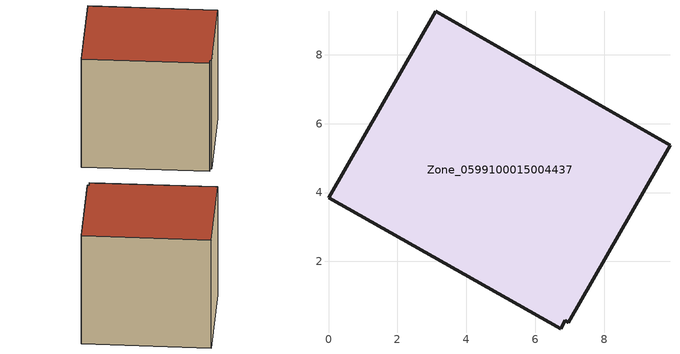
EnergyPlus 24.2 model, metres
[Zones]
Zone_0599100015004437
 floor ground (C_G): 6.74,0.05 0,3.85 3.12,9.26 9.91,5.38 6.95,0.23 6.87,0.29 z0.83
 wall outside (C_F): 9.91,5.38 3.12,9.26 0,3.85 6.74,0.05 6.87,0.29 6.95,0.23 9.91,5.38 z0.83:8.38
 roof outside (C_R): 0,3.85 6.74,0.05 6.87,0.29 6.95,0.23 9.91,5.38 3.12,9.26 z8.38
[BUILDING]
Pand.0599100015004437: North Axis=0; Terrain=City; Loads Convergence Tolerance Value=0.04; Temperature Convergence Tolerance Value=0.4; Solar Distribution=FullExterior; Maximum Number of Warmup Days=25; Minimum Number of Warmup Days=1
[Site:Location]
Rotterdam.The.Hague.AP_ZH_NLD Design_Conditions: Latitude=51.96; Longitude=4.45; Time Zone=1; Elevation=-4.5
[SITE:GROUNDTEMPERATURE:BUILDINGSURFACE]
18, 18, 18, 18, 18, 18, 18, 18, 18, 18, 18, 18
[MATERIAL] Thermal Absorptance=0.9; Solar Absorptance=0.7; Visible Absorptance=0.7
Name | Roughness | Thickness | Conductivity | Density | Specific Heat
G.TC.1946-1964 | MediumSmooth | 0.15 | 1 | 540 | 1210
F.TC.1946-1964 | Rough | 0.3 | 0.857143 | 1920 | 840
R.TC.1946-1964 | MediumRough | 0.2 | 0.235294 | 1500 | 1000
[CONSTRUCTION]
C_G: G.TC.1946-1964
C_F: F.TC.1946-1964
C_R: R.TC.1946-1964
[ZONE]
Zone_0599100015004437: Type=1; Multiplier=1; Ceiling Height=Autocalculate; Volume=Autocalculate; Floor Area=autocalculate; Part of Total Floor Area=Yes
[ZONEINFILTRATION:DESIGNFLOWRATE]
Infil_Zone_0599100015004437: Zone or ZoneList or Space or SpaceList=Zone_0599100015004437; Schedule=AlwaysOn; Design Flow Rate Calculation Method=Flow/Area; Flow Rate per Floor Area=0.003; Constant Term Coefficient=1; Temperature Term Coefficient=0; Velocity Term Coefficient=0; Velocity Squared Term Coefficient=0
[HVACTEMPLATE:ZONE:IDEALLOADSAIRSYSTEM]
Zone_0599100015004437: Maximum Heating Supply Air Temperature=50; Minimum Cooling Supply Air Temperature=13; Maximum Heating Supply Air Humidity Ratio=0.0156; Minimum Cooling Supply Air Humidity Ratio=0.0077; Heating Limit=NoLimit; Cooling Limit=NoLimit; Dehumidification Control Type=ConstantSensibleHeatRatio; Cooling Sensible Heat Ratio=0.7; Dehumidification Setpoint=60; Humidification Control Type=None; Humidification Setpoint=30; Outdoor Air Method=None; Outdoor Air Flow Rate per Person=0.00944; Outdoor Air Flow Rate per Zone Floor Area=0; Outdoor Air Flow Rate per Zone=0; Demand Controlled Ventilation Type=None; Outdoor Air Economizer Type=NoEconomizer; Heat Recovery Type=None; Sensible Heat Recovery Effectiveness=0.7; Latent Heat Recovery Effectiveness=0.65
[ZONECONTROL:THERMOSTAT]
ThermostatControl_Zone_0599100015004437: Zone or ZoneList=Zone_0599100015004437; Control Type Schedule=DualSetpointControlType; Control 1=Thermostat_Zone_0599100015004437; Temperature Difference Between Cutout And Setpoint=0
[THERMOSTATSETPOINT:DUALSETPOINT]
Thermostat_Zone_0599100015004437: Heating Setpoint Temperature Schedule=HeatingSetpoint_Zone_0599100015004437; Cooling Setpoint Temperature Schedule=CoolingSetpoint_Zone_0599100015004437
[SCHEDULE:COMPACT]
HeatingSetpoint_Zone_0599100015004437: Through: 12/31, For: AllDays, Until: 24:00, 21
CoolingSetpoint_Zone_0599100015004437: Through: 12/31, For: AllDays, Until: 24:00, 24
DualSetpointControlType: Through: 12/31, For: AllDays, Until: 24:00, 4
AlwaysOn: Through: 12/31, For: AllDays, Until: 24:00, 1
